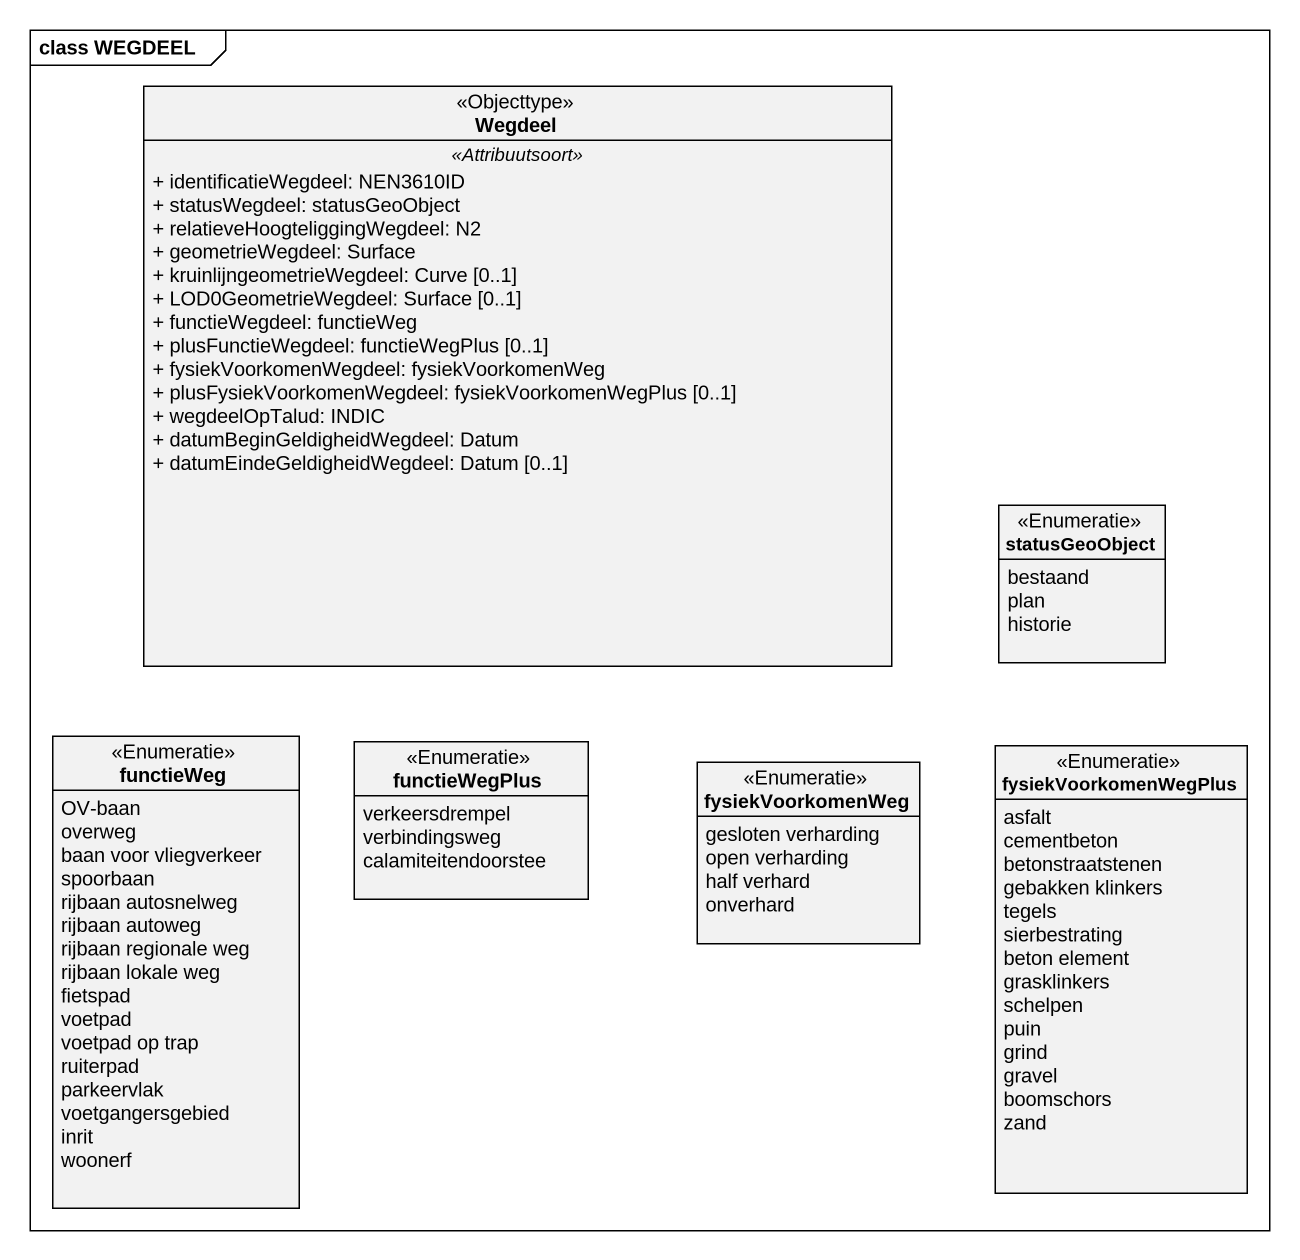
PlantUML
@startuml
mainframe class WEGDEEL
hide circle
hide empty members
skinparam classAttributeIconSize 0
class Wegdeel <<Objecttype>> {
  .. <<Attribuutsoort>> ..
  + identificatieWegdeel: NEN3610ID
  + statusWegdeel: statusGeoObject
  + relatieveHoogteliggingWegdeel: N2
  + geometrieWegdeel: Surface
  + kruinlijngeometrieWegdeel: Curve [0..1]
  + LOD0GeometrieWegdeel: Surface [0..1]
  + functieWegdeel: functieWeg
  + plusFunctieWegdeel: functieWegPlus [0..1]
  + fysiekVoorkomenWegdeel: fysiekVoorkomenWeg
  + plusFysiekVoorkomenWegdeel: fysiekVoorkomenWegPlus [0..1]
  + wegdeelOpTalud: INDIC
  + datumBeginGeldigheidWegdeel: Datum
  + datumEindeGeldigheidWegdeel: Datum [0..1]
}
enum statusGeoObject <<Enumeratie>> {
  bestaand
  plan
  historie
}
enum functieWeg <<Enumeratie>> {
  OV-baan
  overweg
  baan voor vliegverkeer
  spoorbaan
  rijbaan autosnelweg
  rijbaan autoweg
  rijbaan regionale weg
  rijbaan lokale weg
  fietspad
  voetpad
  voetpad op trap
  ruiterpad
  parkeervlak
  voetgangersgebied
  inrit
  woonerf
}
enum functieWegPlus <<Enumeratie>> {
  verkeersdrempel
  verbindingsweg
  calamiteitendoorstee
}
enum fysiekVoorkomenWeg <<Enumeratie>> {
  gesloten verharding
  open verharding
  half verhard
  onverhard
}
enum fysiekVoorkomenWegPlus <<Enumeratie>> {
  asfalt
  cementbeton
  betonstraatstenen
  gebakken klinkers
  tegels
  sierbestrating
  beton element
  grasklinkers
  schelpen
  puin
  grind
  gravel
  boomschors
  zand
}
@enduml
